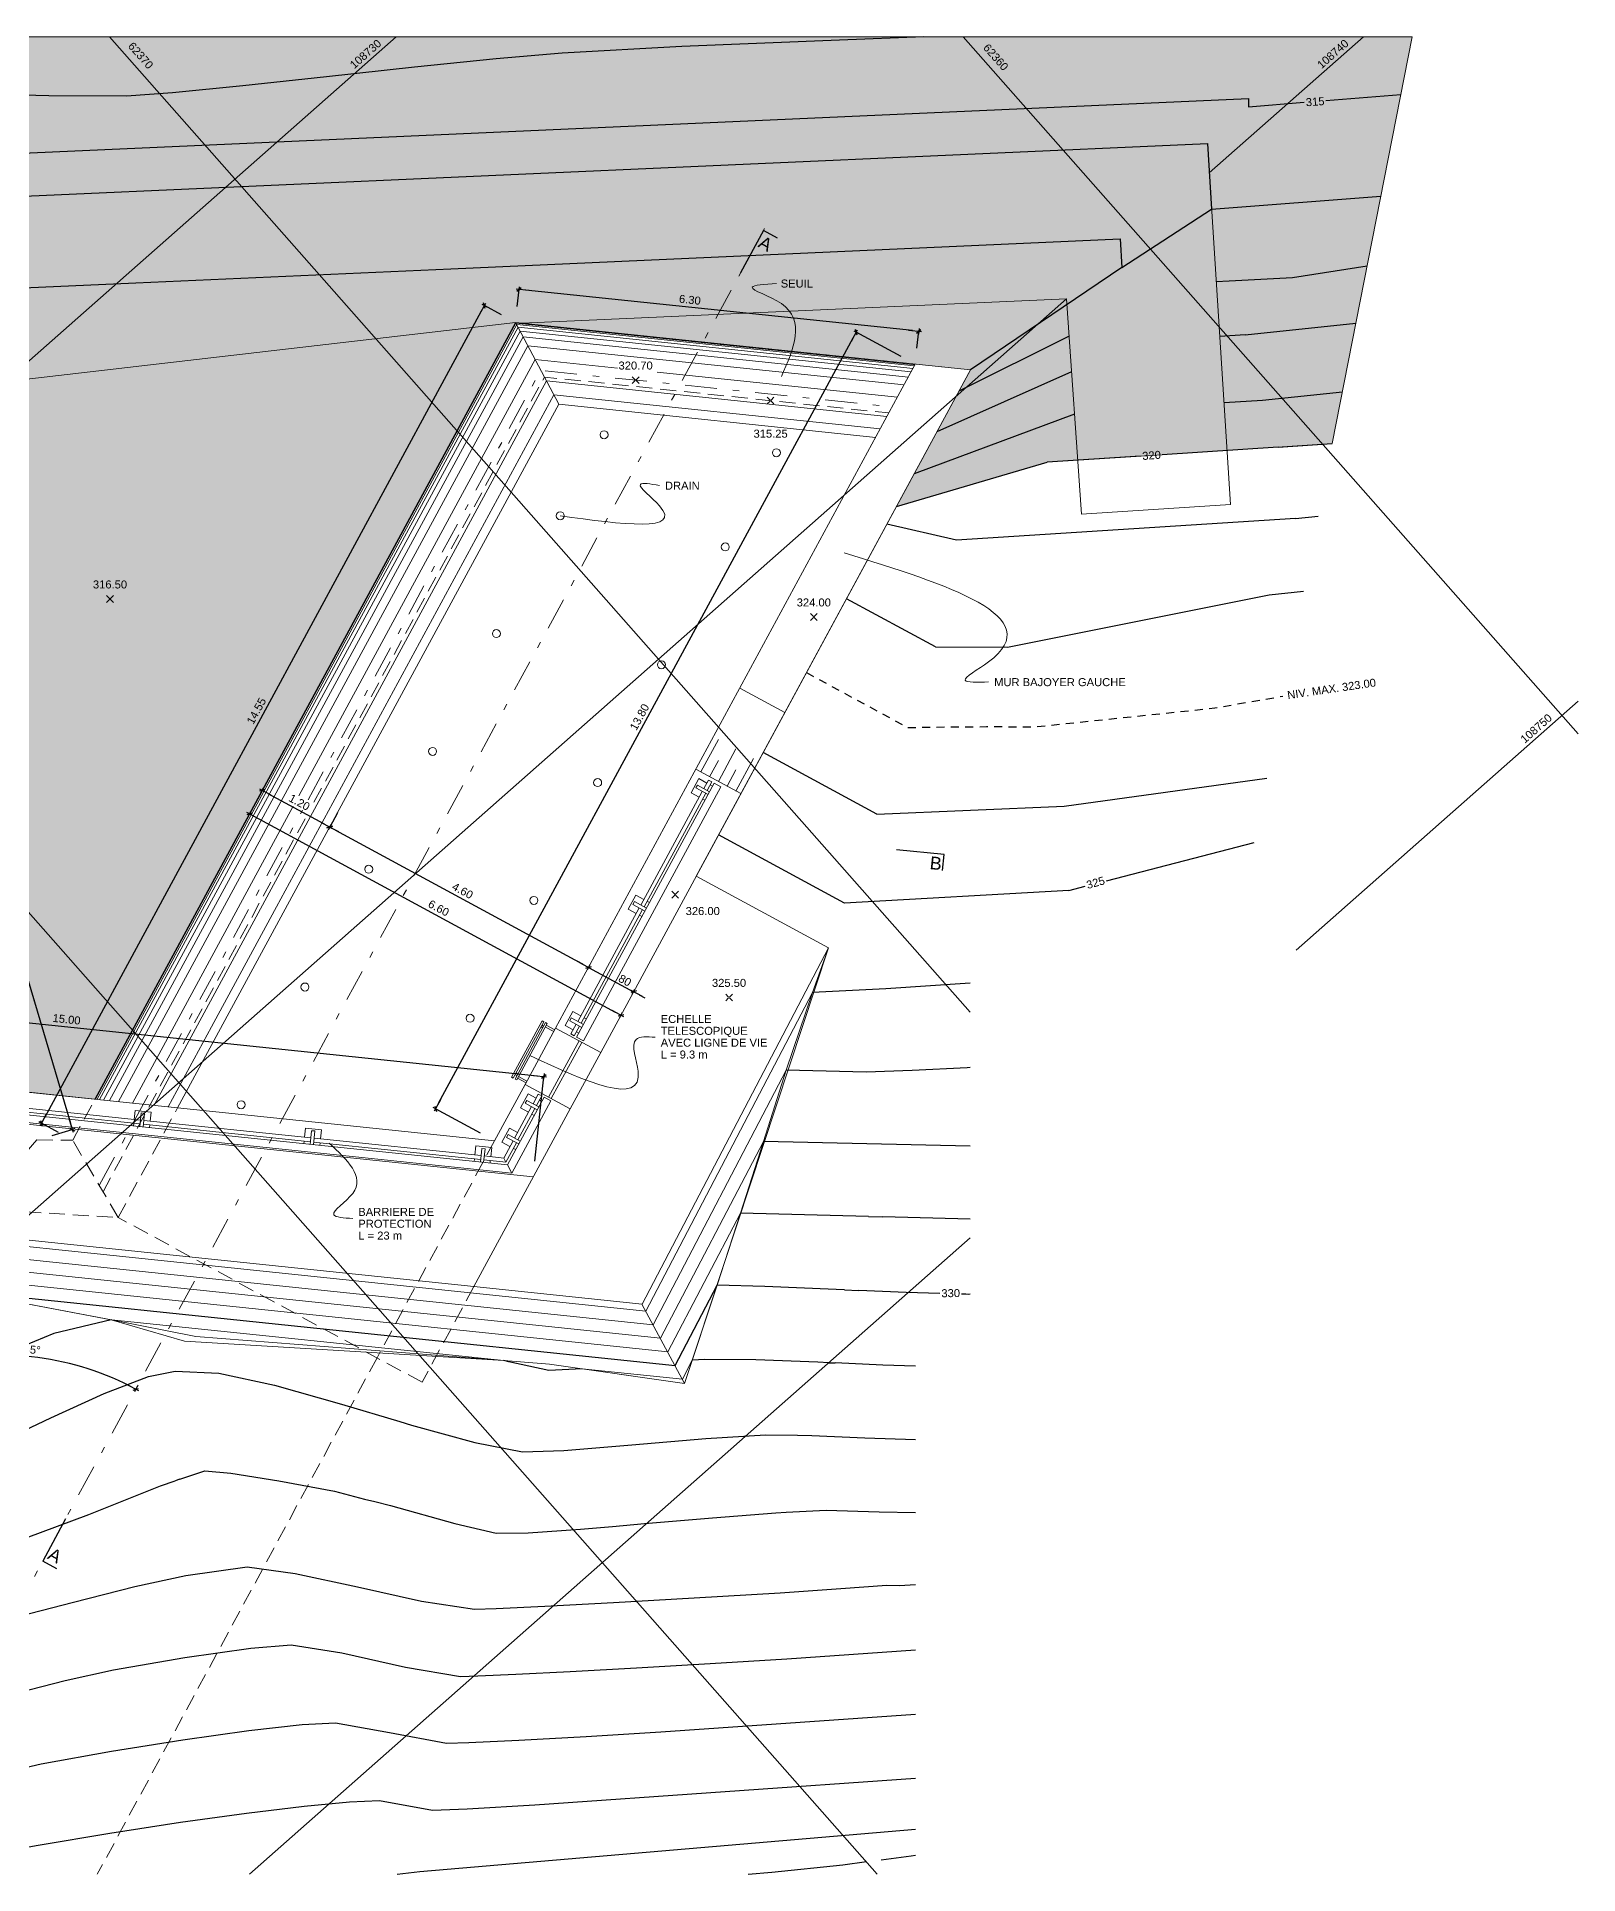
# Model space of a CAD drawing. Header units: millimetres. Extents: x 62300 to 62587, y 108404 to 108915.
# Drawn here: x 62508.19 to 62532.28, y 108886.24 to 108914.94 of the extents above; entities that cross this region are included whole.
import ezdxf
from ezdxf.enums import TextEntityAlignment as Align

# ---------------------------------------------------------------- set-up
doc = ezdxf.new("R2010")
doc.units = ezdxf.units.MM
for name, pattern in [('TRATTEGGIATA', [0.75, 0.5, -0.25]), ('TRATTEGGIATA2', [0.375, 0.25, -0.125]), ('TRATTOPUNTO2', [0.5, 0.25, -0.125, 0, -0.125])]:
    doc.linetypes.add(name, pattern=pattern)
for name, color, linetype in [('colore lago', 131, 'Continuous'), ('coordinate', 2, 'Continuous'), ('curve livello 1m', 2, 'Continuous'), ('curve livello 5m', 7, 'Continuous'), ('curve livello di scavo 1 m', 2, 'Continuous'), ('curve livello di scavo 5m', 7, 'Continuous'), ('LIN010CO', 2, 'Continuous'), ('LIN018CO', 6, 'Continuous'), ('LIN025CO', 7, 'Continuous'), ('LIN035CO', 1, 'Continuous'), ('LIN07CO', 4, 'Continuous'), ('progetto', 2, 'TRATTEGGIATA2'), ('sezioni', 7, 'Continuous'), ('Strade', 7, 'Continuous'), ('TEXT035', 1, 'Continuous'), ('TEXT050', 3, 'Continuous')]:
    doc.layers.add(name, color=color, linetype=linetype)
doc.layers.add('Colori bordi', color=5, linetype='Continuous', plot=False)
doc.styles.add('ARIAL', font='arial.ttf')
doc.dimstyles.new('50', dxfattribs={"dimscale": 0.5, "dimtxt": 0.25, "dimasz": 0.2, "dimexe": 0, "dimexo": 0.5, "dimgap": 0.1, "dimtad": 1, "dimzin": 4, "dimdsep": 46, "dimtxsty": 'ARIAL', "dimblk1": 'LINE', "dimblk2": 'LINE', "dimsah": 1, "dimcen": 2.5, "dimclrd": 256, "dimclre": 256, "dimclrt": 1, "dimadec": 0, "dimazin": 0, "dimtfac": 1, "dimtmove": 2, "dimatfit": 3, "dimldrblk": 'LINE', "dimfxl": 1, "dimtvp": 1, "dimtolj": 1, "dimtzin": 0, "dimarcsym": 0})

# ---------------------------------------------------------------- blocks, each defined once
blk = doc.blocks.new('quote')
at = {"layer": 'LIN018CO'}
for p, q in [((0.001, 0.001), (-0.001, -0.001)), ((0.001, -0.001), (-0.001, 0.001))]:
    blk.add_line(p, q, dxfattribs=at)
at = {"layer": 'LIN035CO'}
for p, q in [((-0.013, 0.013), (-0.106, 0.106)), ((0.106, 0.106), (0.013, 0.013)), ((-0.013, -0.013), (-0.106, -0.106)), ((0.106, -0.106), (0.013, -0.013))]:
    blk.add_line(p, q, dxfattribs=at)
at = {"layer": 'TEXT035', "style": 'ARIAL'}
blk.add_attdef('VALORE', text='', height=0.25, dxfattribs=at).set_placement((0, 0.33), align=Align.CENTER)
blk = doc.blocks.new('LINE')
for p, q in [((-1.6, 0), (0.45, 0)), ((0, 0.45), (0, -0.45))]:
    blk.add_line(p, q)
at = {"color": 3}
blk.add_line((-0.32, -0.32), (0.32, 0.32), dxfattribs=at)
blk = doc.blocks.new('*D12')
at = {"layer": 'Defpoints', "color": 0, "transparency": 16777216}
for p in [(62520.996, 108910.322), (62521.918, 108909.822), (62515.346, 108897.693)]:
    blk.add_point(p, dxfattribs=at)
at = {"layer": 'LIN018CO', "lineweight": -2, "transparency": 16777216}
for p, q in [((62514.471, 108898.281), (62520.948, 108910.234)), ((62521.699, 108909.941), (62520.996, 108910.322)), ((62515.127, 108897.812), (62514.424, 108898.193))]:
    blk.add_line(p, q, dxfattribs=at)
at = {"layer": 'LIN018CO', "lineweight": -2, "transparency": 16777216, "xscale": 0.1, "yscale": 0.1, "zscale": 0.1}
for p, rotation in [((62520.996, 108910.322), 61.54891853174106), ((62514.424, 108898.193), 241.548918531741)]:
    blk.add_blockref('LINE', p, dxfattribs=dict(at, rotation=rotation))
at = {"layer": 'LIN018CO', "color": 1, "lineweight": 0, "transparency": 16777216, "insert": (62517.61, 108904.312), "char_height": 0.125, "attachment_point": 5, "rotation": 61.5489, "style": 'ARIAL'}
blk.add_mtext('\\A1;13.80', dxfattribs=at)
blk = doc.blocks.new('SEZ4')
at = {"layer": 'LIN07CO'}
for p in [(0, 0), (0.5, -1.5)]:
    blk.add_line(p, (0, -1.5), dxfattribs=at)
at = {"layer": 'TEXT050', "style": 'ARIAL'}
blk.add_attdef('NOME_SEZIONE', text='', height=0.4, dxfattribs=at).set_placement((0.25, -1.162), align=Align.MIDDLE)
blk = doc.blocks.new('SEZ3')
at = {"layer": 'LIN07CO'}
for p, q in [((0, 1.5), (0, 0)), ((0.5, 1.5), (0, 1.5))]:
    blk.add_line(p, q, dxfattribs=at)
at = {"layer": 'TEXT050', "style": 'ARIAL'}
blk.add_attdef('NOME_SEZIONE', text='', height=0.4, dxfattribs=at).set_placement((0.25, 1.167), align=Align.MIDDLE)
blk = doc.blocks.new('SEZ7')
at = {"layer": 'LIN07CO'}
for p, q in [((1.5, 0), (0, 0)), ((1.5, -0.5), (1.5, 0))]:
    blk.add_line(p, q, dxfattribs=at)
at = {"layer": 'TEXT050', "style": 'ARIAL'}
blk.add_attdef('NOME_SEZIONE', text='', height=0.4, dxfattribs=at).set_placement((1.265, -0.294), align=Align.MIDDLE)
blk = doc.blocks.new('*D14')
at = {"layer": 'Defpoints', "color": 0, "transparency": 16777216}
for p in [(62501.016, 108898.684), (62516.114, 108898.698), (62515.95, 108897.128)]:
    blk.add_point(p, dxfattribs=at)
at = {"layer": 'LIN018CO', "lineweight": -2, "transparency": 16777216}
for p, q in [((62501.042, 108898.933), (62501.18, 108900.255)), ((62501.28, 108900.245), (62516.014, 108898.709)), ((62515.976, 108897.376), (62516.114, 108898.698))]:
    blk.add_line(p, q, dxfattribs=at)
at = {"layer": 'LIN018CO', "lineweight": -2, "transparency": 16777216, "xscale": 0.1, "yscale": 0.1, "zscale": 0.1}
for p, rotation in [((62501.18, 108900.255), 174.0489185317927), ((62516.114, 108898.698), 354.0489185317927)]:
    blk.add_blockref('LINE', p, dxfattribs=dict(at, rotation=rotation))
at = {"layer": 'LIN018CO', "color": 1, "lineweight": 0, "transparency": 16777216, "insert": (62508.659, 108899.59), "char_height": 0.125, "attachment_point": 5, "rotation": 354.0489, "style": 'ARIAL'}
blk.add_mtext('\\A1;15.00', dxfattribs=at)
blk = doc.blocks.new('*D15')
at = {"layer": 'Defpoints', "color": 0, "transparency": 16777216}
for p in [(62511.715, 108903.165), (62512.77, 108902.593), (62512.77, 108902.593)]:
    blk.add_point(p, dxfattribs=at)
at = {"layer": 'LIN018CO', "lineweight": -2, "transparency": 16777216}
for p, q in [((62511.834, 108903.385), (62511.715, 108903.165)), ((62511.802, 108903.117), (62512.682, 108902.641)), ((62512.889, 108902.813), (62512.77, 108902.593))]:
    blk.add_line(p, q, dxfattribs=at)
at = {"layer": 'LIN018CO', "lineweight": -2, "transparency": 16777216, "xscale": 0.1, "yscale": 0.1, "zscale": 0.1}
for p, rotation in [((62511.715, 108903.165), 151.548918531909), ((62512.77, 108902.593), 331.548918531909)]:
    blk.add_blockref('LINE', p, dxfattribs=dict(at, rotation=rotation))
at = {"layer": 'LIN018CO', "color": 1, "lineweight": 0, "transparency": 16777216, "insert": (62512.296, 108902.979), "char_height": 0.125, "attachment_point": 5, "rotation": 331.5489, "style": 'ARIAL'}
blk.add_mtext('\\A1;1.20', dxfattribs=at)
blk = doc.blocks.new('*D16')
at = {"layer": 'Defpoints', "color": 0, "transparency": 16777216}
for p in [(62520.278, 108905.116), (62511.715, 108903.165), (62517.319, 108899.655)]:
    blk.add_point(p, dxfattribs=at)
at = {"layer": 'LIN018CO', "lineweight": -2, "transparency": 16777216}
blk.add_line((62511.604, 108902.751), (62517.231, 108899.702), dxfattribs=at)
at = {"layer": 'LIN018CO', "lineweight": -2, "transparency": 16777216, "xscale": 0.1, "yscale": 0.1, "zscale": 0.1}
for p, rotation in [((62511.516, 108902.799), 151.548918531909), ((62517.319, 108899.655), 331.548918531909)]:
    blk.add_blockref('LINE', p, dxfattribs=dict(at, rotation=rotation))
at = {"layer": 'LIN018CO', "color": 1, "lineweight": 0, "transparency": 16777216, "insert": (62514.472, 108901.327), "char_height": 0.125, "attachment_point": 5, "rotation": 331.5489, "style": 'ARIAL'}
blk.add_mtext('\\A1;6.60', dxfattribs=at)
blk = doc.blocks.new('*D17')
at = {"layer": 'Defpoints', "color": 0, "transparency": 16777216}
for p in [(62519.417, 108905.206), (62513.846, 108904.58), (62516.814, 108900.402)]:
    blk.add_point(p, dxfattribs=at)
at = {"layer": 'LIN018CO', "lineweight": -2, "transparency": 16777216}
blk.add_line((62512.858, 108902.546), (62516.726, 108900.45), dxfattribs=at)
at = {"layer": 'LIN018CO', "lineweight": -2, "transparency": 16777216, "xscale": 0.1, "yscale": 0.1, "zscale": 0.1}
for p, rotation in [((62512.77, 108902.593), 151.548918531909), ((62516.814, 108900.402), 331.548918531909)]:
    blk.add_blockref('LINE', p, dxfattribs=dict(at, rotation=rotation))
at = {"layer": 'LIN018CO', "color": 1, "lineweight": 0, "transparency": 16777216, "insert": (62514.846, 108901.598), "char_height": 0.125, "attachment_point": 5, "rotation": 331.5489, "style": 'ARIAL'}
blk.add_mtext('\\A1;4.60', dxfattribs=at)
blk = doc.blocks.new('*D18')
at = {"layer": 'Defpoints', "color": 0, "transparency": 16777216}
for p in [(62519.395, 108905.164), (62520.256, 108905.075), (62517.517, 108900.021)]:
    blk.add_point(p, dxfattribs=at)
at = {"layer": 'LIN018CO', "lineweight": -2, "transparency": 16777216}
for p, q in [((62516.726, 108900.45), (62516.638, 108900.497)), ((62516.814, 108900.402), (62517.517, 108900.021)), ((62517.605, 108899.973), (62517.693, 108899.926))]:
    blk.add_line(p, q, dxfattribs=at)
at = {"layer": 'LIN018CO', "lineweight": -2, "transparency": 16777216, "xscale": 0.1, "yscale": 0.1, "zscale": 0.1}
for p, rotation in [((62516.814, 108900.402), 331.548918531909), ((62517.517, 108900.021), 151.548918531909)]:
    blk.add_blockref('LINE', p, dxfattribs=dict(at, rotation=rotation))
at = {"layer": 'LIN018CO', "color": 1, "lineweight": 0, "transparency": 16777216, "insert": (62517.361, 108900.209), "char_height": 0.125, "attachment_point": 5, "rotation": 331.5489, "style": 'ARIAL'}
blk.add_mtext('\\A1;.80', dxfattribs=at)
blk = doc.blocks.new('*D19')
at = {"layer": 'Defpoints', "color": 0, "transparency": 16777216}
for p in [(62515.674, 108910.473), (62508.265, 108897.966), (62508.754, 108897.701)]:
    blk.add_point(p, dxfattribs=at)
at = {"layer": 'LIN018CO', "lineweight": -2, "transparency": 16777216}
for p, q in [((62515.138, 108910.65), (62508.313, 108898.054)), ((62515.455, 108910.592), (62515.186, 108910.738)), ((62508.534, 108897.82), (62508.265, 108897.966))]:
    blk.add_line(p, q, dxfattribs=at)
at = {"layer": 'LIN018CO', "lineweight": -2, "transparency": 16777216, "xscale": 0.1, "yscale": 0.1, "zscale": 0.1}
for p, rotation in [((62515.186, 108910.738), 61.54891853160184), ((62508.265, 108897.966), 241.5489185316018)]:
    blk.add_blockref('LINE', p, dxfattribs=dict(at, rotation=rotation))
at = {"layer": 'LIN018CO', "color": 1, "lineweight": 0, "transparency": 16777216, "insert": (62511.625, 108904.406), "char_height": 0.125, "attachment_point": 5, "rotation": 61.5489, "style": 'ARIAL'}
blk.add_mtext('\\A1;14.55', dxfattribs=at)
blk = doc.blocks.new('*D20')
at = {"layer": 'Defpoints', "color": 0, "transparency": 16777216}
for p in [(62515.728, 108910.988), (62515.674, 108910.473), (62521.918, 108909.822)]:
    blk.add_point(p, dxfattribs=at)
at = {"layer": 'LIN018CO', "lineweight": -2, "transparency": 16777216}
for p, q in [((62515.7, 108910.722), (62515.728, 108910.988)), ((62521.873, 108910.348), (62515.828, 108910.978)), ((62521.944, 108910.071), (62521.972, 108910.337))]:
    blk.add_line(p, q, dxfattribs=at)
at = {"layer": 'LIN018CO', "lineweight": -2, "transparency": 16777216, "xscale": 0.1, "yscale": 0.1, "zscale": 0.1}
for p, rotation in [((62515.728, 108910.988), 174.048918532577), ((62521.972, 108910.337), 354.048918532577)]:
    blk.add_blockref('LINE', p, dxfattribs=dict(at, rotation=rotation))
at = {"layer": 'LIN018CO', "color": 1, "lineweight": 0, "transparency": 16777216, "insert": (62518.397, 108910.828), "char_height": 0.125, "attachment_point": 5, "rotation": 354.0489, "style": 'ARIAL'}
blk.add_mtext('\\A1;6.30', dxfattribs=at)
blk = doc.blocks.new('*D21')
at = {"layer": 'Defpoints', "color": 0, "transparency": 16777216}
for p in [(62519.565, 108911.944), (62501.267, 108911.463), (62508.674, 108894.222), (62507.655, 108889.964), (62506.037, 108886.978)]:
    blk.add_point(p, dxfattribs=at)
at = {"layer": 'LIN018CO', "lineweight": -2, "transparency": 16777216}
blk.add_arc((62507.655, 108889.964), 4.378, 62.8577, 105.2401, dxfattribs=at)
at = {"layer": 'LIN018CO', "lineweight": -2, "transparency": 16777216, "xscale": 0.1, "yscale": 0.1, "zscale": 0.1}
for p, rotation in [((62506.408, 108894.161), 195.8945286149871), ((62509.741, 108893.813), 332.203308448514)]:
    blk.add_blockref('LINE', p, dxfattribs=dict(at, rotation=rotation))
at = {"layer": 'LIN018CO', "color": 1, "lineweight": 0, "transparency": 16777216, "insert": (62508.121, 108894.431), "char_height": 0.125, "attachment_point": 5, "rotation": 354.0489, "style": 'ARIAL'}
blk.add_mtext('\\A1;45°', dxfattribs=at)
blk = doc.blocks.new('*D22')
at = {"layer": 'Defpoints', "color": 0, "transparency": 16777216}
for p in [(62504.775, 108909.208), (62508.747, 108897.871), (62508.192, 108897.706)]:
    blk.add_point(p, dxfattribs=at)
at = {"layer": 'LIN018CO', "lineweight": -2, "transparency": 16777216}
for p, q in [((62505.014, 108909.279), (62505.329, 108909.373)), ((62505.358, 108909.277), (62508.718, 108897.967)), ((62508.432, 108897.777), (62508.747, 108897.871))]:
    blk.add_line(p, q, dxfattribs=at)
at = {"layer": 'LIN018CO', "lineweight": -2, "transparency": 16777216, "xscale": 0.1, "yscale": 0.1, "zscale": 0.1}
for p, rotation in [((62505.329, 108909.373), 106.5489185317398), ((62508.747, 108897.871), 286.5489185317398)]:
    blk.add_blockref('LINE', p, dxfattribs=dict(at, rotation=rotation))
at = {"layer": 'LIN018CO', "color": 1, "lineweight": 0, "transparency": 16777216, "insert": (62507.147, 108903.654), "char_height": 0.125, "attachment_point": 5, "rotation": 286.5489, "style": 'ARIAL'}
blk.add_mtext('\\A1;12.00', dxfattribs=at)

msp = doc.modelspace()

# ---------------------------------------------------------------- hatches: boundary and pattern name
at = {"layer": 'colore lago', "lineweight": 0}
msp.add_hatch(color=256, dxfattribs=at).paths.add_polyline_path([(62492.777, 108914.937), (62529.679, 108914.937), (62528.434, 108908.583), (62525.778, 108908.409), (62523.981, 108908.294), (62521.624, 108907.6), (62522.78, 108909.733), (62515.674, 108910.473), (62509.102, 108898.344), (62507.968, 108898.462), (62504.775, 108909.208), (62497.669, 108909.949), (62498.676, 108906.56), (62497.539, 108906.218), (62497.149, 108906.236), (62496.357, 108906.194), (62495.398, 108906.105), (62494.351, 108905.989), (62493.291, 108905.866), (62492.777, 108905.771)])

# ---------------------------------------------------------------- linework, layer by layer
at = {"layer": 'Colori bordi', "linetype": 'Continuous', "lineweight": 0, "flags": 128}
msp.add_lwpolyline([(62492.777, 108914.937), (62529.679, 108914.937), (62528.434, 108908.583), (62525.778, 108908.409), (62525.778, 108908.409), (62523.981, 108908.294), (62521.624, 108907.6), (62522.78, 108909.733), (62515.674, 108910.473), (62509.102, 108898.344), (62507.968, 108898.462), (62504.775, 108909.208), (62497.669, 108909.949), (62498.676, 108906.56), (62497.539, 108906.218), (62497.149, 108906.236), (62496.357, 108906.194), (62495.398, 108906.105), (62494.351, 108905.989), (62493.291, 108905.866), (62492.777, 108905.771)], close=True, dxfattribs=at)
at = {"layer": 'coordinate', "linetype": 'Continuous', "lineweight": 0}
for p, q in [((62513.808, 108914.937), (62492.777, 108896.375)), ((62521.323, 108886.237), (62495.993, 108914.937)), ((62517.908, 108905.218), (62509.33, 108914.937)), ((62532.277, 108904.05), (62522.668, 108914.937)), ((62528.921, 108914.937), (62526.512, 108912.811)), ((62524.281, 108910.842), (62517.908, 108905.218)), ((62517.908, 108905.218), (62496.402, 108886.237)), ((62522.777, 108899.702), (62517.908, 108905.218)), ((62532.277, 108904.561), (62527.869, 108900.671)), ((62522.777, 108896.177), (62511.514, 108886.237))]:
    msp.add_line(p, q, dxfattribs=at)
at = {"layer": 'curve livello 1m'}
for p, q in [((62525.148, 108911.335), (62526.548, 108912.242)), ((62525.148, 108911.335), (62522.78, 108909.733)), ((62526.821, 108911.121), (62526.621, 108911.108)), ((62524.322, 108910.259), (62522.6, 108909.401)), ((62527.075, 108910.281), (62526.676, 108910.256)), ((62524.36, 108909.704), (62522.256, 108908.765)), ((62524.407, 108909.042), (62521.901, 108908.111)), ((62527.341, 108909.257), (62526.743, 108909.219)), ((62522.562, 108907.072), (62521.474, 108907.322)), ((62527.861, 108907.413), (62522.562, 108907.072)), ((62522.234, 108905.406), (62520.844, 108906.159)), ((62521.32, 108902.797), (62519.543, 108903.759)), ((62521.19, 108896.512), (62521.412, 108896.506)), ((62520.567, 108894.227), (62520.669, 108894.223)), ((62520.078, 108893.093), (62520.302, 108893.089)), ((62510.427, 108892.406), (62510.356, 108892.382)), ((62513.314, 108892.098), (62513.476, 108892.057)), ((62519.738, 108891.883), (62519.9, 108891.891)), ((62517.189, 108891.67), (62517.688, 108891.713))]:
    msp.add_line(p, q, dxfattribs=at)
at = {"layer": 'curve livello 1m', "color": 152, "linetype": 'TRATTEGGIATA2', "ltscale": 0.5}
msp.add_line((62520.218, 108905.005), (62521.8, 108904.147), dxfattribs=at)
at = {"layer": 'curve livello 1m', "flags": 128}
for points in [[(62522.051, 108914.937), (62520.735, 108914.884), (62518.269, 108914.783), (62516.399, 108914.683), (62516.399, 108914.683), (62515.37, 108914.592), (62514.092, 108914.46), (62512.721, 108914.311), (62511.41, 108914.169), (62510.316, 108914.06), (62509.594, 108914.008), (62509.594, 108914.008), (62508.381, 108914.013), (62506.354, 108914.066)], [(62526.548, 108912.242), (62529.192, 108912.449)], [(62528.978, 108911.356), (62527.814, 108911.17), (62526.821, 108911.121)], [(62527.075, 108910.281), (62528.803, 108910.464)], [(62528.592, 108909.388), (62527.341, 108909.257)], [(62527.861, 108907.413), (62528.212, 108907.449)], [(62523.36, 108905.404), (62527.448, 108906.219), (62527.982, 108906.276)], [(62522.234, 108905.406), (62523.36, 108905.404)], [(62524.247, 108902.917), (62527.411, 108903.358)], [(62521.32, 108902.797), (62524.247, 108902.917)], [(62522.777, 108900.153), (62521.457, 108900.068), (62520.312, 108900.01)], [(62522.777, 108898.837), (62522.731, 108898.834), (62521.868, 108898.79), (62521.152, 108898.767), (62521.152, 108898.767), (62519.902, 108898.795)], [(62522.777, 108897.608), (62519.545, 108897.682)], [(62521.19, 108896.512), (62519.186, 108896.565)], [(62522.777, 108896.469), (62521.412, 108896.506)], [(62509.358, 108894.899), (62509.353, 108894.898), (62508.459, 108894.685), (62508.459, 108894.685), (62507.702, 108894.371), (62506.808, 108893.947), (62506.032, 108893.622), (62506.032, 108893.622), (62505.512, 108893.489)], [(62516.715, 108894.132), (62516.194, 108894.107), (62516.194, 108894.107), (62515.567, 108894.238), (62515.492, 108894.26)], [(62520.567, 108894.227), (62520.396, 108894.235), (62519.425, 108894.27), (62518.631, 108894.277), (62518.631, 108894.277), (62518.433, 108894.264)], [(62521.92, 108894.173), (62521.41, 108894.191), (62520.669, 108894.223)], [(62507.533, 108892.947), (62507.689, 108893.021), (62508.414, 108893.367), (62509.245, 108893.748), (62509.936, 108894.014), (62510.353, 108894.095), (62511.037, 108894.063), (62511.906, 108893.874), (62512.956, 108893.577), (62513.866, 108893.307), (62514.047, 108893.253), (62515.037, 108892.98), (62515.783, 108892.836), (62516.427, 108892.857), (62517.489, 108892.945), (62518.646, 108893.044), (62519.58, 108893.1), (62520.078, 108893.093)], [(62520.302, 108893.089), (62521.129, 108893.056), (62521.92, 108893.025)], [(62510.427, 108892.406), (62510.82, 108892.54), (62511.227, 108892.503), (62511.976, 108892.384), (62512.843, 108892.218), (62513.314, 108892.098)], [(62492.777, 108889.488), (62493.663, 108889.468), (62494.372, 108889.462), (62497.358, 108889.826), (62505.958, 108890.991), (62506.643, 108891.137), (62507.409, 108891.322), (62508.025, 108891.491), (62509.004, 108891.854), (62510.127, 108892.304), (62510.356, 108892.382)], [(62513.476, 108892.057), (62513.717, 108891.996), (62514.726, 108891.716), (62515.372, 108891.564), (62515.871, 108891.57), (62516.686, 108891.627), (62517.189, 108891.67)], [(62517.688, 108891.713), (62518.749, 108891.805), (62519.738, 108891.883)], [(62519.9, 108891.891), (62520.528, 108891.923), (62521.353, 108891.899), (62521.92, 108891.885)], [(62521.92, 108890.755), (62521.67, 108890.74), (62521.67, 108890.74), (62521.476, 108890.746), (62520.753, 108890.696), (62519.806, 108890.629), (62519.806, 108890.629), (62518.465, 108890.549), (62517.202, 108890.477), (62516.133, 108890.42), (62515.371, 108890.383), (62515.031, 108890.374), (62515.031, 108890.374), (62514.202, 108890.499), (62513.205, 108890.719), (62512.232, 108890.931), (62511.478, 108891.033), (62511.478, 108891.033), (62510.524, 108890.9), (62509.724, 108890.724), (62508.766, 108890.484), (62507.756, 108890.222)], [(62496.555, 108886.237), (62502.892, 108887.01), (62506.121, 108887.447), (62506.792, 108887.603), (62507.584, 108887.807), (62508.261, 108887.964), (62509.358, 108888.16), (62510.477, 108888.337), (62511.507, 108888.48), (62512.337, 108888.574), (62512.858, 108888.604), (62513.702, 108888.451), (62514.595, 108888.282), (62514.943, 108888.293), (62515.722, 108888.333), (62516.775, 108888.391), (62517.944, 108888.461), (62521.92, 108888.738)], [(62507.897, 108886.635), (62508.214, 108886.693), (62509.336, 108886.879), (62510.44, 108887.048), (62511.469, 108887.192), (62512.368, 108887.301), (62513.079, 108887.37), (62513.548, 108887.39), (62514.378, 108887.236), (62514.916, 108887.26), (62515.977, 108887.321), (62521.92, 108887.736)], [(62519.306, 108886.237), (62519.677, 108886.268), (62520.784, 108886.385), (62521.156, 108886.434)], [(62521.386, 108886.464), (62521.854, 108886.525), (62521.92, 108886.535)]]:
    msp.add_lwpolyline(points, dxfattribs=at)
at = {"layer": 'curve livello 1m', "color": 152, "linetype": 'TRATTEGGIATA2', "ltscale": 0.5, "flags": 128}
msp.add_lwpolyline([(62521.8, 108904.147), (62522.118, 108904.154), (62523.029, 108904.162), (62523.804, 108904.16), (62526.601, 108904.454), (62527.661, 108904.638)], dxfattribs=at)
at = {"layer": 'curve livello 5m'}
for p, q in [((62527.589, 108908.526), (62525.778, 108908.409)), ((62521.624, 108907.6), (62523.981, 108908.294)), ((62525.439, 108908.388), (62523.981, 108908.294)), ((62520.815, 108901.402), (62518.844, 108902.47)), ((62520.815, 108895.363), (62521.036, 108895.354))]:
    msp.add_line(p, q, dxfattribs=at)
at = {"layer": 'curve livello 5m', "flags": 128}
for points in [[(62493.603, 108912.476), (62527.122, 108913.971), (62527.122, 108913.971), (62527.127, 108913.845)], [(62528.335, 108913.941), (62529.502, 108914.033)], [(62527.127, 108913.845), (62527.995, 108913.914)], [(62527.589, 108908.526), (62528.434, 108908.583)], [(62524.904, 108901.755), (62527.213, 108902.35)], [(62524.316, 108901.603), (62520.815, 108901.402)], [(62524.316, 108901.603), (62524.573, 108901.67)], [(62506.967, 108895.349), (62518.165, 108894.182), (62518.823, 108895.44)], [(62520.815, 108895.363), (62520.682, 108895.369), (62519.568, 108895.416), (62518.823, 108895.44)], [(62522.302, 108895.308), (62521.775, 108895.323), (62521.036, 108895.354)], [(62522.71, 108895.296), (62522.642, 108895.298)], [(62522.777, 108895.295), (62522.747, 108895.294), (62522.71, 108895.296)], [(62501.564, 108888.041), (62506.067, 108888.628), (62506.817, 108888.797), (62507.724, 108889.029), (62508.634, 108889.261), (62509.392, 108889.432), (62509.392, 108889.432), (62510.508, 108889.623), (62511.536, 108889.766), (62512.168, 108889.819), (62512.168, 108889.819), (62512.96, 108889.695), (62513.955, 108889.472), (62514.813, 108889.328), (62514.813, 108889.328), (62515.082, 108889.334), (62515.677, 108889.361), (62516.528, 108889.405), (62517.565, 108889.462), (62518.716, 108889.529), (62519.911, 108889.601), (62519.911, 108889.601), (62521.92, 108889.741)]]:
    msp.add_lwpolyline(points, dxfattribs=at)
at = {"layer": 'curve livello di scavo 1 m', "linetype": 'Continuous', "lineweight": 0}
msp.add_line((62520.564, 108900.706), (62518.496, 108901.827), dxfattribs=at)
at = {"layer": 'curve livello di scavo 1 m', "linetype": 'Continuous', "lineweight": 0, "flags": 128}
for points in [[(62515.022, 108895.415), (62517.651, 108895.141), (62520.564, 108900.706)], [(62498.371, 108898.77), (62498.866, 108896.998), (62517.708, 108895.034), (62520.312, 108900.01)], [(62498.515, 108897.509), (62498.71, 108896.813), (62517.822, 108894.821), (62519.902, 108898.795)], [(62500.593, 108896.416), (62517.936, 108894.608), (62519.545, 108897.682)], [(62504.061, 108895.854), (62518.05, 108894.395), (62519.186, 108896.565)], [(62509.358, 108894.899), (62515.492, 108894.26)], [(62516.715, 108894.132), (62518.279, 108893.969), (62518.433, 108894.264)]]:
    msp.add_lwpolyline(points, dxfattribs=at)
at = {"layer": 'curve livello di scavo 5m', "linetype": 'Continuous', "lineweight": 0, "flags": 128}
msp.add_lwpolyline([(62501.571, 108896.817), (62515.022, 108895.415)], dxfattribs=at)
at = {"layer": 'LIN010CO', "linetype": 'TRATTOPUNTO2', "lineweight": 0, "ltscale": 2}
msp.add_line((62519.565, 108911.944), (62506.037, 108886.978), dxfattribs=at)
at = {"layer": 'LIN010CO', "linetype": 'Continuous', "lineweight": 0}
for p, q in [((62509.11, 108898.343), (62515.678, 108910.466)), ((62509.134, 108898.341), (62515.691, 108910.442)), ((62509.175, 108898.337), (62515.712, 108910.401)), ((62509.237, 108898.33), (62515.745, 108910.34)), ((62509.329, 108898.321), (62515.792, 108910.25)), ((62521.915, 108909.815), (62515.678, 108910.466)), ((62515.691, 108910.442), (62521.903, 108909.795)), ((62521.884, 108909.758), (62515.712, 108910.401)), ((62515.745, 108910.34), (62521.854, 108909.703)), ((62521.81, 108909.622), (62515.792, 108910.25)), ((62509.468, 108898.306), (62515.865, 108910.112)), ((62515.865, 108910.112), (62521.743, 108909.499)), ((62514.708, 108907.551), (62515.979, 108909.896)), ((62517.265, 108909.762), (62515.979, 108909.896)), ((62521.639, 108909.306), (62517.887, 108909.697)), ((62510.026, 108898.248), (62516.156, 108909.561)), ((62510.244, 108898.225), (62516.269, 108909.345)), ((62521.476, 108909.006), (62516.156, 108909.561)), ((62521.372, 108908.813), (62516.269, 108909.345)), ((62512.285, 108903.079), (62514.708, 108907.551)), ((62518.417, 108903.13), (62518.536, 108903.35)), ((62518.662, 108903.281), (62518.536, 108903.35)), ((62518.615, 108903.194), (62518.688, 108903.328)), ((62518.667, 108903.165), (62518.74, 108903.3)), ((62518.74, 108903.3), (62518.688, 108903.328)), ((62516.628, 108899.312), (62518.778, 108903.28)), ((62516.733, 108899.255), (62518.883, 108903.222)), ((62517.629, 108901.375), (62518.591, 108903.15)), ((62517.682, 108901.347), (62518.644, 108903.121)), ((62518.543, 108903.062), (62518.417, 108903.13)), ((62518.491, 108903.204), (62518.515, 108903.248)), ((62518.491, 108903.204), (62518.681, 108903.101)), ((62518.515, 108903.248), (62518.705, 108903.145)), ((62518.633, 108903.013), (62518.596, 108903.033)), ((62518.752, 108903.233), (62518.715, 108903.253)), ((62518.883, 108903.222), (62518.778, 108903.28)), ((62509.686, 108898.283), (62512.2, 108902.922)), ((62516.644, 108899.557), (62517.605, 108901.331)), ((62516.697, 108899.528), (62517.658, 108901.303)), ((62517.432, 108901.311), (62517.551, 108901.531)), ((62517.558, 108901.243), (62517.432, 108901.311)), ((62517.506, 108901.385), (62517.529, 108901.429)), ((62517.506, 108901.385), (62517.696, 108901.282)), ((62517.529, 108901.429), (62517.719, 108901.326)), ((62517.677, 108901.463), (62517.551, 108901.531)), ((62517.767, 108901.414), (62517.73, 108901.434)), ((62517.648, 108901.194), (62517.611, 108901.215)), ((62516.447, 108899.493), (62516.566, 108899.713)), ((62516.52, 108899.567), (62516.544, 108899.611)), ((62516.544, 108899.611), (62516.734, 108899.508)), ((62516.692, 108899.645), (62516.566, 108899.713)), ((62516.782, 108899.596), (62516.744, 108899.616)), ((62516.088, 108899.566), (62515.612, 108898.687)), ((62516.115, 108899.552), (62515.638, 108898.673)), ((62516.141, 108899.538), (62515.665, 108898.658)), ((62516.167, 108899.523), (62515.691, 108898.644)), ((62516.098, 108899.458), (62516.072, 108899.473)), ((62516.112, 108899.485), (62516.086, 108899.499)), ((62516.115, 108899.552), (62516.088, 108899.566)), ((62516.271, 108899.399), (62516.139, 108899.47)), ((62516.167, 108899.523), (62516.141, 108899.538)), ((62516.285, 108899.425), (62516.153, 108899.497)), ((62516.573, 108899.425), (62516.447, 108899.493)), ((62516.52, 108899.567), (62516.71, 108899.464)), ((62516.538, 108899.361), (62516.62, 108899.513)), ((62516.538, 108899.361), (62516.59, 108899.332)), ((62516.59, 108899.332), (62516.673, 108899.484)), ((62516.663, 108899.376), (62516.625, 108899.396)), ((62516.628, 108899.312), (62516.733, 108899.255)), ((62516.665, 108899.254), (62516.188, 108898.375)), ((62516.709, 108899.23), (62516.232, 108898.351)), ((62515.546, 108897.315), (62501.45, 108898.784)), ((62515.693, 108898.711), (62515.667, 108898.725)), ((62515.707, 108898.737), (62515.681, 108898.752)), ((62515.613, 108897.187), (62501.358, 108898.673)), ((62515.638, 108898.673), (62515.612, 108898.687)), ((62515.691, 108898.644), (62515.665, 108898.658)), ((62515.837, 108898.599), (62515.705, 108898.67)), ((62515.851, 108898.625), (62515.719, 108898.697)), ((62515.869, 108898.426), (62515.75, 108898.207)), ((62515.995, 108898.358), (62515.869, 108898.426)), ((62516.029, 108898.422), (62515.947, 108898.27)), ((62516.029, 108898.422), (62516.082, 108898.394)), ((62509.808, 108897.956), (62507.197, 108898.228)), ((62509.814, 108898.016), (62507.203, 108898.288)), ((62509.715, 108898.026), (62509.73, 108898.168)), ((62509.978, 108898.142), (62509.73, 108898.168)), ((62509.963, 108898), (62509.978, 108898.142)), ((62516.119, 108898.374), (62515.546, 108897.315)), ((62516.225, 108898.317), (62515.613, 108897.187)), ((62515.923, 108898.226), (62515.657, 108897.736)), ((62515.976, 108898.198), (62515.71, 108897.707)), ((62515.875, 108898.138), (62515.75, 108898.207)), ((62515.847, 108898.324), (62515.823, 108898.28)), ((62515.823, 108898.28), (62516.013, 108898.178)), ((62515.847, 108898.324), (62516.037, 108898.222)), ((62516.082, 108898.394), (62516, 108898.242)), ((62516.085, 108898.309), (62516.047, 108898.33)), ((62516.119, 108898.374), (62516.225, 108898.317)), ((62509.704, 108897.924), (62509.709, 108897.966)), ((62509.826, 108898.128), (62509.804, 108897.914)), ((62509.876, 108898.123), (62509.826, 108898.128)), ((62509.876, 108898.123), (62509.853, 108897.908)), ((62512.469, 108897.678), (62509.858, 108897.951)), ((62512.475, 108897.738), (62509.864, 108898.01)), ((62509.953, 108897.898), (62509.957, 108897.94)), ((62512.375, 108897.749), (62512.39, 108897.891)), ((62512.639, 108897.865), (62512.39, 108897.891)), ((62512.487, 108897.851), (62512.464, 108897.636)), ((62512.536, 108897.846), (62512.487, 108897.851)), ((62512.536, 108897.846), (62512.514, 108897.631)), ((62512.624, 108897.723), (62512.639, 108897.865)), ((62515.579, 108897.892), (62515.46, 108897.672)), ((62515.705, 108897.824), (62515.579, 108897.892)), ((62515.966, 108898.09), (62515.928, 108898.11)), ((62512.365, 108897.647), (62512.369, 108897.689)), ((62515.129, 108897.401), (62512.518, 108897.673)), ((62515.136, 108897.461), (62512.525, 108897.733)), ((62512.613, 108897.621), (62512.618, 108897.663)), ((62515.036, 108897.471), (62515.051, 108897.614)), ((62515.3, 108897.588), (62515.051, 108897.614)), ((62515.147, 108897.574), (62515.125, 108897.359)), ((62515.197, 108897.568), (62515.147, 108897.574)), ((62515.197, 108897.568), (62515.175, 108897.354)), ((62515.285, 108897.445), (62515.3, 108897.588)), ((62515.586, 108897.604), (62515.46, 108897.672)), ((62515.634, 108897.692), (62515.488, 108897.424)), ((62515.686, 108897.663), (62515.522, 108897.36)), ((62515.558, 108897.79), (62515.534, 108897.746)), ((62515.534, 108897.746), (62515.724, 108897.643)), ((62515.558, 108897.79), (62515.747, 108897.687)), ((62515.676, 108897.555), (62515.639, 108897.575)), ((62515.025, 108897.369), (62515.03, 108897.411)), ((62515.522, 108897.36), (62515.179, 108897.396)), ((62515.488, 108897.424), (62515.185, 108897.456)), ((62515.274, 108897.343), (62515.278, 108897.386)), ((62515.488, 108897.424), (62515.522, 108897.36)), ((62515.546, 108897.315), (62515.613, 108897.187))]:
    msp.add_line(p, q, dxfattribs=at)
at = {"layer": 'LIN010CO', "lineweight": 0}
for p, q in [((62518.568, 108903.454), (62518.843, 108903.961)), ((62518.705, 108903.38), (62518.842, 108903.633)), ((62518.842, 108903.305), (62519.117, 108903.813)), ((62519.117, 108903.156), (62519.392, 108903.664)), ((62518.979, 108903.231), (62519.117, 108903.485))]:
    msp.add_line(p, q, dxfattribs=at)
at = {"layer": 'LIN010CO', "linetype": 'TRATTEGGIATA', "lineweight": 0, "ltscale": 0.5}
msp.add_line((62514.213, 108893.922), (62509.465, 108896.495), dxfattribs=at)
at = {"layer": 'LIN010CO', "linetype": 'TRATTEGGIATA', "lineweight": 0, "ltscale": 0.5, "flags": 128}
for points in [[(62512.524, 108902.98), (62514.933, 108907.426), (62516.123, 108909.622), (62521.506, 108909.061)], [(62509.228, 108896.897), (62512.435, 108902.815)]]:
    msp.add_lwpolyline(points, dxfattribs=at)
at = {"layer": 'LIN010CO', "lineweight": 0}
for centre in [(62517.056, 108908.72), (62519.748, 108908.44), (62516.371, 108907.455), (62518.95, 108906.968), (62515.374, 108905.615), (62517.953, 108905.128), (62514.377, 108903.775), (62516.956, 108903.288), (62513.38, 108901.935), (62515.959, 108901.448), (62512.383, 108900.095), (62514.962, 108899.608), (62511.386, 108898.256)]:
    msp.add_circle(centre, 0.0625, dxfattribs=at)
at = {"layer": 'LIN018CO'}
for p, q in [((62514.663, 108911.313), (62525.117, 108911.78)), ((62525.117, 108911.78), (62525.148, 108911.335))]:
    msp.add_line(p, q, dxfattribs=at)
at = {"layer": 'LIN018CO', "lineweight": 0}
for p, q in [((62515.823, 108898.573), (62516.299, 108899.452)), ((62517.003, 108899.071), (62516.526, 108898.191)), ((62518.314, 108893.904), (62517.647, 108895.141))]:
    msp.add_line(p, q, dxfattribs=at)
at = {"layer": 'LIN018CO', "flags": 128}
for points in [[(62492.777, 108911.769), (62526.482, 108913.272), (62526.548, 108912.242)], [(62504.821, 108910.874), (62509.742, 108911.094)], [(62509.742, 108911.094), (62514.663, 108911.313)]]:
    msp.add_lwpolyline(points, dxfattribs=at)
at = {"layer": 'LIN018CO', "lineweight": 0, "flags": 128}
msp.add_lwpolyline([(62498.298, 108899.406), (62498.371, 108898.77), (62498.515, 108897.509), (62498.651, 108896.744), (62500.593, 108896.416), (62504.061, 108895.854), (62506.967, 108895.349), (62509.353, 108894.898), (62510.501, 108894.565), (62515.492, 108894.26), (62516.204, 108894.205), (62518.314, 108893.904), (62518.823, 108895.44), (62519.186, 108896.565), (62519.545, 108897.682), (62519.902, 108898.795), (62520.312, 108900.01), (62520.564, 108900.706)], dxfattribs=at)
at = {"layer": 'LIN018CO', "lineweight": 0}
for points in [[(62519.749, 108911.085), (62519.371, 108911.024), (62519.826, 108910.769), (62519.826, 108909.628)], [(62517.92, 108907.927), (62517.624, 108907.946), (62517.92, 108907.613), (62516.371, 108907.455)], [(62523.062, 108904.859), (62522.7, 108904.886), (62523.062, 108905.173), (62520.806, 108906.875)], [(62517.853, 108899.31), (62517.557, 108899.276), (62517.588, 108898.78), (62515.897, 108899.024)], [(62513.129, 108896.479), (62512.833, 108896.539), (62513.129, 108896.872), (62512.762, 108897.656)]]:
    msp.add_spline(points, degree=3, dxfattribs=at)
at = {"layer": 'LIN025CO', "linetype": 'Continuous', "lineweight": 0}
for p, q in [((62515.674, 108910.473), (62504.775, 108909.208)), ((62509.102, 108898.344), (62515.674, 108910.473)), ((62510.836, 108901.543), (62515.674, 108910.473)), ((62515.674, 108910.473), (62522.78, 108909.733)), ((62516.348, 108909.197), (62515.674, 108910.473)), ((62521.918, 108909.822), (62516.299, 108899.452)), ((62522.78, 108909.733), (62517.003, 108899.071)), ((62510.394, 108898.21), (62516.348, 108909.197)), ((62516.348, 108909.197), (62521.3, 108908.68)), ((62516.299, 108899.452), (62517.003, 108899.071)), ((62501.724, 108899.113), (62515.346, 108897.693)), ((62501.016, 108898.684), (62515.95, 108897.128)), ((62515.823, 108898.573), (62515.346, 108897.693)), ((62515.823, 108898.573), (62516.526, 108898.191)), ((62515.022, 108895.415), (62516.526, 108898.191))]:
    msp.add_line(p, q, dxfattribs=at)
at = {"layer": 'LIN025CO', "linetype": 'Continuous', "lineweight": 0, "flags": 128}
msp.add_lwpolyline([(62492.777, 108911.769), (62526.482, 108913.272), (62526.845, 108907.629), (62524.516, 108907.479), (62524.281, 108910.842), (62515.779, 108910.462), (62522.78, 108909.733), (62518.496, 108901.827), (62520.564, 108900.706), (62518.314, 108893.904), (62516.715, 108894.132), (62516.194, 108894.107), (62515.492, 108894.26), (62510.68, 108894.637), (62509.358, 108894.899), (62506.967, 108895.349), (62504.06, 108895.854), (62498.651, 108896.744), (62498.298, 108899.406), (62500.599, 108900.09), (62500.007, 108902.083), (62492.777, 108901.415)], dxfattribs=at)
at = {"layer": 'LIN025CO', "linetype": 'TRATTOPUNTO2', "lineweight": 0, "ltscale": 2, "flags": 128}
for points in [[(62512.431, 108903.018), (62514.846, 108907.474), (62516.067, 108909.728), (62521.558, 108909.156)], [(62509.169, 108896.997), (62512.344, 108902.857)]]:
    msp.add_lwpolyline(points, dxfattribs=at)
at = {"layer": 'progetto', "lineweight": 0}
for p, q in [((62508.754, 108897.701), (62509.102, 108898.344)), ((62509.465, 108896.495), (62510.394, 108898.21)), ((62508.192, 108897.706), (62507.261, 108896.628)), ((62508.192, 108897.706), (62508.754, 108897.701)), ((62509.465, 108896.495), (62508.754, 108897.701)), ((62515.346, 108897.693), (62513.509, 108894.303)), ((62507.261, 108896.628), (62509.465, 108896.495)), ((62515.022, 108895.415), (62514.213, 108893.922)), ((62513.509, 108894.303), (62509.139, 108886.237))]:
    msp.add_line(p, q, dxfattribs=at)
at = {"layer": 'sezioni', "linetype": 'Continuous', "lineweight": 0}
for p, q in [((62519.881, 108904.382), (62519.177, 108904.763)), ((62518.465, 108903.449), (62518.465, 108903.449)), ((62519.194, 108903.115), (62518.49, 108903.496))]:
    msp.add_line(p, q, dxfattribs=at)
at = {"layer": 'Strade', "linetype": 'Continuous', "flags": 128}
msp.add_lwpolyline([(62513.826, 108886.237), (62514.179, 108886.28), (62521.92, 108886.943)], dxfattribs=at)

# ---------------------------------------------------------------- block references
at = {"xscale": 0.5000000000000009, "yscale": 0.5000000000000009, "zscale": 0.5000000000000009, "rotation": 2.282874928167254e-10}
for p, values in [((62517.549, 108909.574), {'VALORE': '320.70'}), ((62509.337, 108906.155), {'VALORE': '316.50'}), ((62520.333, 108905.874), {'VALORE': '324.00'}), ((62519.009, 108899.932), {'VALORE': '325.50'})]:
    msp.add_blockref('quote', p, dxfattribs=at).add_auto_attribs(values)
ref = msp.add_blockref('quote', (62519.658, 108909.254), dxfattribs=dict(xscale=0.5000000000000009, yscale=0.5000000000000009, zscale=0.5000000000000009, rotation=2.282874928167254e-10))
ref.add_attrib('VALORE', '315.25', dxfattribs={"layer": 'TEXT035', "height": 0.125, "style": 'ARIAL'}).set_placement((62519.658, 108908.675), align=Align.CENTER)
ref = msp.add_blockref('quote', (62518.167, 108901.537), dxfattribs=dict(xscale=0.5000000000000009, yscale=0.5000000000000009, zscale=0.5000000000000009, rotation=2.282874928167254e-10))
ref.add_attrib('VALORE', '326.00', dxfattribs={"layer": 'TEXT035', "height": 0.125, "style": 'ARIAL'}).set_placement((62518.598, 108901.219), align=Align.CENTER)
at = {"layer": 'LIN025CO'}
for name, p, xscale, yscale, zscale, rotation, values in [('SEZ3', (62519.19, 108911.252), 0.500000000000006, 0.500000000000006, 0.500000000000006, 331.5489185322357, {'NOME_SEZIONE': 'A'}), ('SEZ7', (62521.626, 108902.24), 0.5000000000000016, 0.5000000000000016, 0.5000000000000016, 354.0489185294394, {'NOME_SEZIONE': 'B'}), ('SEZ4', (62508.643, 108891.787), 0.500000000000006, 0.500000000000006, 0.500000000000006, 331.5489185322357, {'NOME_SEZIONE': 'A'})]:
    msp.add_blockref(name, p, dxfattribs=dict(at, xscale=xscale, yscale=yscale, zscale=zscale, rotation=rotation)).add_auto_attribs(values)

# ---------------------------------------------------------------- texts
at = {"layer": 'coordinate', "color": 1, "style": 'ARIAL'}
for s, rotation, p in [('62370', 311.4308, (62509.931, 108914.421)), ('62360', 311.4308, (62523.291, 108914.395)), ('315', 3.6925, (62528.315, 108913.87))]:
    msp.add_text(s, height=0.125, rotation=rotation, dxfattribs=at).set_placement(p, align=Align.RIGHT)
for s, p in [('108730', (62513.153, 108914.428)), ('108740', (62528.265, 108914.428)), ('108750', (62531.442, 108903.894))]:
    msp.add_text(s, height=0.125, rotation=41.4308, dxfattribs=at).set_placement(p)
at = {"layer": 'TEXT035', "style": 'ARIAL'}
for s, p in [('SEUIL', (62519.816, 108911.02)), ('DRAIN', (62518.007, 108907.863)), ('MUR BAJOYER GAUCHE', (62523.15, 108904.794)), ('ECHELLE', (62517.941, 108899.533)), ('AVEC LIGNE DE VIE', (62517.941, 108899.163)), ('TELESCOPIQUE', (62517.941, 108899.348)), ('L = 9.3 m ', (62517.941, 108898.978)), ('BARRIERE DE', (62513.216, 108896.52)), ('PROTECTION', (62513.216, 108896.335)), ('L = 23 m', (62513.216, 108896.15))]:
    msp.add_text(s, height=0.125, dxfattribs=at).set_placement(p)
for s, rotation, p in [('320', 4.2111, (62525.469, 108908.326)), ('325', 16.0754, (62524.612, 108901.624)), ('330', 0.7815, (62522.327, 108895.249))]:
    msp.add_text(s, height=0.125, rotation=rotation, dxfattribs=at).set_placement(p)
msp.add_text('NIV. MAX. 323.00', height=0.125, rotation=8.2823, dxfattribs=at).set_placement((62529.123, 108904.792), align=Align.RIGHT)

# ---------------------------------------------------------------- dimensions: what is measured, and where the dimension line sits
at = {"layer": 'LIN018CO', "color": 5, "lineweight": 0}
dim = msp.add_angular_dim_2l(base=(62508.674, 108894.222), line1=((62501.267, 108911.463), (62507.655, 108889.964)), line2=((62519.565, 108911.944), (62506.037, 108886.978)), dimstyle='50', dxfattribs=at)
dim.commit()
dim.dimension.update_dxf_attribs({"geometry": '*D21', "text_midpoint": (62508.121, 108894.431)})
dim = msp.add_aligned_dim(p1=(62515.674, 108910.473), p2=(62508.754, 108897.701), distance=-0.556, text='14.55', dimstyle='50', dxfattribs=at)
dim.commit()
dim.dimension.update_dxf_attribs({"geometry": '*D19', "text_midpoint": (62511.625, 108904.406)})
dim = msp.add_linear_dim(base=(62515.728, 108910.988), p1=(62521.918, 108909.822), p2=(62515.674, 108910.473), angle=174.0489, text='6.30', dimstyle='50', dxfattribs=at)
dim.commit()
dim.dimension.update_dxf_attribs({"geometry": '*D20', "text_midpoint": (62518.397, 108910.828), "dimtype": 161})
at = {"layer": 'LIN018CO', "lineweight": 0}
for base, p1, p2, angle, picture, middle in [((62520.996, 108910.322), (62515.346, 108897.693), (62521.918, 108909.822), 61.5489, '*D12', (62517.61, 108904.312)), ((62512.77, 108902.593), (62511.715, 108903.165), (62512.77, 108902.593), 331.5489, '*D15', (62512.296, 108902.979))]:
    dim = msp.add_linear_dim(base=base, p1=p1, p2=p2, angle=angle, dimstyle='50', dxfattribs=at)
    dim.commit()
    dim.dimension.update_dxf_attribs({"geometry": picture, "text_midpoint": middle})
at = {"layer": 'LIN018CO', "color": 5, "lineweight": 0}
dim = msp.add_aligned_dim(p1=(62504.775, 108909.208), p2=(62508.192, 108897.706), distance=0.578, dimstyle='50', dxfattribs=at)
dim.commit()
dim.dimension.update_dxf_attribs({"geometry": '*D22', "text_midpoint": (62507.147, 108903.654)})
at = {"layer": 'LIN018CO', "lineweight": 0}
for base, p1, p2, picture, middle in [((62517.319, 108899.655), (62511.715, 108903.165), (62520.278, 108905.116), '*D16', (62514.472, 108901.327)), ((62516.814, 108900.402), (62513.846, 108904.58), (62519.417, 108905.206), '*D17', (62514.846, 108901.598))]:
    dim = msp.add_linear_dim(base=base, p1=p1, p2=p2, angle=331.5489, dimstyle='50', override={"dimse1": 1, "dimse2": 1}, dxfattribs=at)
    dim.commit()
    dim.dimension.update_dxf_attribs({"geometry": picture, "text_midpoint": middle})
dim = msp.add_linear_dim(base=(62517.517, 108900.021), p1=(62519.395, 108905.164), p2=(62520.256, 108905.075), angle=331.5489, dimstyle='50', override={"dimse1": 1, "dimse2": 1}, dxfattribs=at)
dim.commit()
dim.dimension.update_dxf_attribs({"geometry": '*D18', "text_midpoint": (62517.361, 108900.209), "dimtype": 160})
dim = msp.add_linear_dim(base=(62516.114, 108898.698), p1=(62501.016, 108898.684), p2=(62515.95, 108897.128), angle=354.0489, text='15.00', dimstyle='50', dxfattribs=at)
dim.commit()
dim.dimension.update_dxf_attribs({"geometry": '*D14', "text_midpoint": (62508.659, 108899.59)})

doc.saveas('drawing.dxf')
